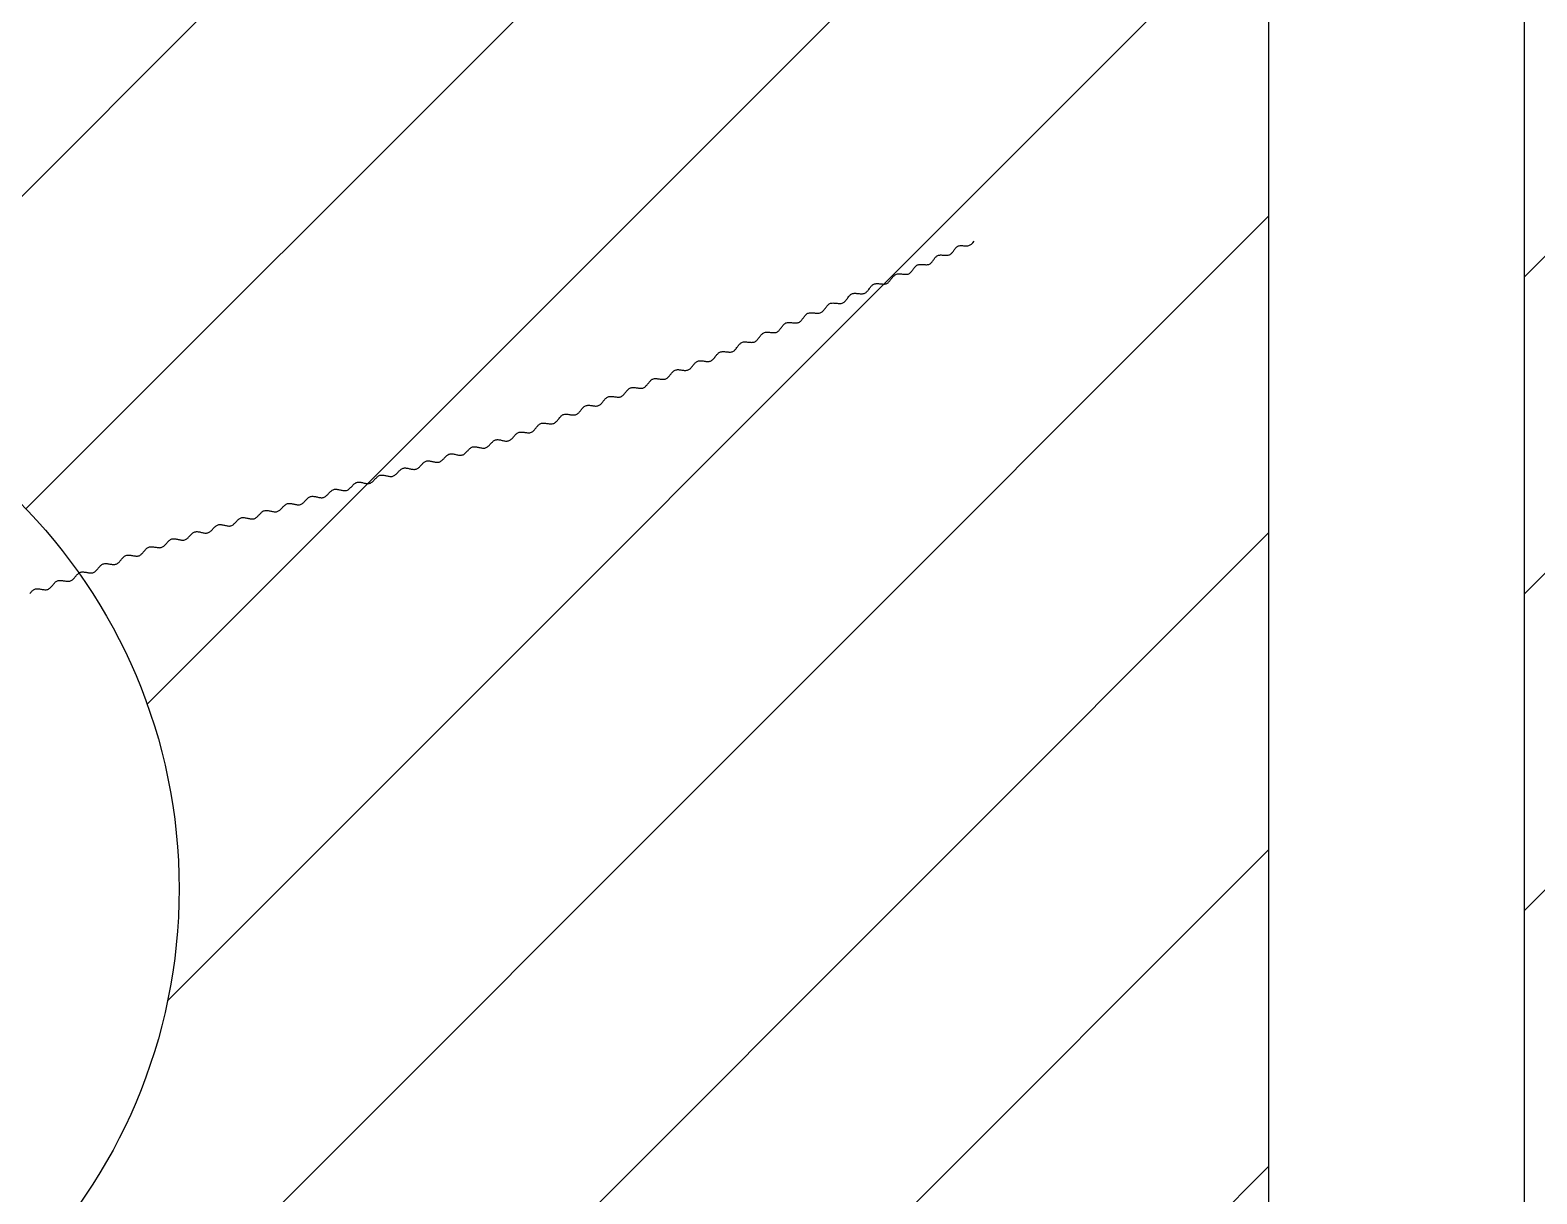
# Model space of a CAD drawing. Header units: metres. Extents: x 511779 to 512620, y 196282 to 196876.
# Drawn here: x 512572.52 to 512580.93, y 196415.15 to 196421.64 of the extents above; entities that cross this region are included whole.
import ezdxf

# ---------------------------------------------------------------- set-up
doc = ezdxf.new("R2010")
doc.units = ezdxf.units.M
doc.header["$MEASUREMENT"] = 0
doc.layers.get('0').update_dxf_attribs({"linetype": 'CONTINUOUS'})
doc.layers.add('KOP', color=7, linetype='CONTINUOUS')
doc.layers.add('sungai', color=45, linetype='CONTINUOUS')

msp = doc.modelspace()

# ---------------------------------------------------------------- hatches: boundary and pattern name
at = {"layer": 'KOP', "ltscale": 0.5}
h = msp.add_hatch(dxfattribs=at)
h.set_pattern_fill('ANSI31', color=1, scale=10, style=0)
h.set_pattern_definition([(45, (71.4876, 0), (-0.8838834765, 0.8838834765), [])])
edge = h.paths.add_edge_path(flags=16)
edge.add_arc((512532.4233, 196433.4781), 3.057, 0, 360)
h.paths.add_polyline_path([(512523.8585, 196440.9504), (512543.8085, 196440.9504), (512543.8085, 196423.8504), (512523.8585, 196423.8504)])
h.paths.add_polyline_path([(512542.3835, 196440.9504), (512562.3335, 196440.9504), (512562.3335, 196423.8504), (512542.3835, 196423.8504)])
edge = h.paths.add_edge_path(flags=16)
edge.add_arc((512551.9548, 196433.4781), 3.057, 0, 360)
h.paths.add_polyline_path([(512560.9085, 196440.9504), (512580.8585, 196440.9504), (512580.8585, 196423.8504), (512560.9085, 196423.8504)])
edge = h.paths.add_edge_path(flags=16)
edge.add_arc((512570.1256, 196433.4781), 3.057, 0, 360)
h.paths.add_polyline_path([(512579.4335, 196425.2754), (512599.3835, 196425.2754), (512599.3835, 196408.1754), (512579.4335, 196408.1754)])
edge = h.paths.add_edge_path(flags=16)
edge.add_arc((512589.1438, 196417.6648), 3.057, 0, 360)
h.paths.add_polyline_path([(512560.9085, 196425.2754), (512580.8585, 196425.2754), (512580.8585, 196408.1754), (512560.9085, 196408.1754)])
h.paths.add_polyline_path([(512542.3835, 196425.2754), (512562.3335, 196425.2754), (512562.3335, 196408.1754), (512542.3835, 196408.1754)])
h.paths.add_polyline_path([(512523.8585, 196425.2754), (512543.8085, 196425.2754), (512543.8085, 196408.1754), (512523.8585, 196408.1754)])
h.paths.add_polyline_path([(512505.3335, 196425.2754), (512525.2835, 196425.2754), (512525.2835, 196408.1754), (512505.3335, 196408.1754)])
h.paths.add_polyline_path([(512523.8585, 196409.6004), (512543.8085, 196409.6004), (512543.8085, 196392.5004), (512523.8585, 196392.5004)])
h.paths.add_polyline_path([(512505.3335, 196409.6004), (512525.2835, 196409.6004), (512525.2835, 196392.5004), (512505.3335, 196392.5004)])
h.paths.add_polyline_path([(512542.3835, 196409.6004), (512562.3335, 196409.6004), (512562.3335, 196392.5004), (512542.3835, 196392.5004)])
h.paths.add_polyline_path([(512560.9085, 196409.6004), (512580.8585, 196409.6004), (512580.8585, 196392.5004), (512560.9085, 196392.5004)])
h.paths.add_polyline_path([(512579.4335, 196409.6004), (512599.3835, 196409.6004), (512599.3835, 196392.5004), (512579.4335, 196392.5004)])
h.paths.add_polyline_path([(512597.9585, 196393.9254), (512617.9085, 196393.9254), (512617.9085, 196376.8254), (512597.9585, 196376.8254)])
h.paths.add_polyline_path([(512579.4335, 196393.9254), (512599.3835, 196393.9254), (512599.3835, 196376.8254), (512579.4335, 196376.8254)])
h.paths.add_polyline_path([(512560.9085, 196393.9254), (512580.8585, 196393.9254), (512580.8585, 196376.8254), (512560.9085, 196376.8254)])
h.paths.add_polyline_path([(512542.3835, 196393.9254), (512562.3335, 196393.9254), (512562.3335, 196376.8254), (512542.3835, 196376.8254)])
h.paths.add_polyline_path([(512523.8585, 196393.9254), (512543.8085, 196393.9254), (512543.8085, 196376.8254), (512523.8585, 196376.8254)])
edge = h.paths.add_edge_path(flags=16)
edge.add_arc((512571.0155, 196385.1874), 3.057, 0, 360)
edge = h.paths.add_edge_path(flags=16)
edge.add_arc((512551.7902, 196384.481), 3.057, 0, 360)
edge = h.paths.add_edge_path(flags=16)
edge.add_arc((512532.9877, 196384.481), 3.057, 0, 360)
edge = h.paths.add_edge_path(flags=16)
edge.add_arc((512533.8992, 196400.4208), 3.057, 0, 360)
edge = h.paths.add_edge_path(flags=16)
edge.add_arc((512514.3971, 196399.6911), 3.057, 0, 360)
edge = h.paths.add_edge_path(flags=16)
edge.add_arc((512515.1553, 196416.9261), 3.057, 0, 360)
edge = h.paths.add_edge_path(flags=16)
edge.add_arc((512533.5705, 196417.021), 3.057, 0, 360)
edge = h.paths.add_edge_path(flags=16)
edge.add_arc((512552.1483, 196417.1058), 3.057, 0, 360)
edge = h.paths.add_edge_path(flags=16)
edge.add_arc((512552.9492, 196400.5565), 3.057, 0, 360)
edge = h.paths.add_edge_path(flags=16)
edge.add_arc((512570.3514, 196400.5565), 3.057, 0, 360)
edge = h.paths.add_edge_path(flags=16)
edge.add_arc((512570.2939, 196416.8525), 3.057, 0, 360)
edge = h.paths.add_edge_path(flags=16)
edge.add_arc((512589.2652, 196401.2038), 3.057, 0, 360)
edge = h.paths.add_edge_path(flags=16)
edge.add_arc((512589.7985, 196384.821), 3.057, 0, 360)
edge = h.paths.add_edge_path(flags=16)
edge.add_arc((512608.2133, 196384.9436), 3.057, 0, 360)

# ---------------------------------------------------------------- linework, layer by layer
at = {"color": 5, "linetype": 'Continuous', "lineweight": -3}
for points in [[(512560.9085, 196425.2754), (512580.8585, 196425.2754), (512580.8585, 196408.1754), (512560.9085, 196408.1754)], [(512579.4335, 196425.2754), (512599.3835, 196425.2754), (512599.3835, 196408.1754), (512579.4335, 196408.1754)]]:
    msp.add_lwpolyline(points, close=True, dxfattribs=at)
at = {"color": 5, "ltscale": 30}
msp.add_circle((512570.2939, 196416.8525), 3.057, dxfattribs=at)
at = {"layer": 'sungai', "color": 43, "lineweight": -3, "ltscale": 30}
msp.add_lwpolyline([(512572.5181, 196418.5007), (512572.5212, 196418.5045), (512572.5244, 196418.5082), (512572.5276, 196418.5117), (512572.5309, 196418.515), (512572.5343, 196418.5181), (512572.5378, 196418.5207), (512572.5415, 196418.523), (512572.5454, 196418.5247), (512572.5494, 196418.5259), (512572.5537, 196418.5266), (512572.5581, 196418.5269), (512572.5627, 196418.5268), (512572.5673, 196418.5264), (512572.5721, 196418.5258), (512572.5769, 196418.525), (512572.5817, 196418.5242), (512572.5865, 196418.5234), (512572.5913, 196418.5226), (512572.5961, 196418.522), (512572.6007, 196418.5217), (512572.6053, 196418.5216), (512572.6097, 196418.5218), (512572.614, 196418.5225), (512572.618, 196418.5237), (512572.6219, 196418.5254), (512572.6256, 196418.5277), (512572.6291, 196418.5304), (512572.6325, 196418.5334), (512572.6358, 196418.5367), (512572.639, 196418.5402), (512572.6422, 196418.5439), (512572.6453, 196418.5477), (512572.6485, 196418.5514), (512572.6516, 196418.5551), (512572.6548, 196418.5586), (512572.6581, 196418.562), (512572.6615, 196418.565), (512572.6651, 196418.5677), (512572.6687, 196418.5699), (512572.6726, 196418.5717), (512572.6767, 196418.5728), (512572.681, 196418.5735), (512572.6854, 196418.5738), (512572.6899, 196418.5737), (512572.6946, 196418.5733), (512572.6993, 196418.5727), (512572.7041, 196418.572), (512572.709, 196418.5711), (512572.7138, 196418.5703), (512572.7186, 196418.5696), (512572.7233, 196418.569), (512572.728, 196418.5686), (512572.7325, 196418.5685), (512572.7369, 196418.5687), (512572.7412, 196418.5694), (512572.7453, 196418.5706), (512572.7492, 196418.5724), (512572.7529, 196418.5746), (512572.7564, 196418.5773), (512572.7598, 196418.5803), (512572.7631, 196418.5836), (512572.7663, 196418.5872), (512572.7694, 196418.5909), (512572.7726, 196418.5946), (512572.7757, 196418.5984), (512572.7789, 196418.602), (512572.7821, 196418.6056), (512572.7854, 196418.6089), (512572.7888, 196418.6119), (512572.7923, 196418.6146), (512572.796, 196418.6168), (512572.7999, 196418.6186), (512572.804, 196418.6198), (512572.8082, 196418.6205), (512572.8126, 196418.6207), (512572.8172, 196418.6206), (512572.8219, 196418.6202), (512572.8266, 196418.6196), (512572.8314, 196418.6189), (512572.8362, 196418.6181), (512572.841, 196418.6173), (512572.8458, 196418.6165), (512572.8506, 196418.6159), (512572.8552, 196418.6155), (512572.8598, 196418.6154), (512572.8642, 196418.6157), (512572.8685, 196418.6164), (512572.8725, 196418.6176), (512572.8764, 196418.6193), (512572.8801, 196418.6215), (512572.8836, 196418.6242), (512572.887, 196418.6273), (512572.8903, 196418.6306), (512572.8935, 196418.6341), (512572.8967, 196418.6378), (512572.8998, 196418.6415), (512572.903, 196418.6453), (512572.9061, 196418.649), (512572.9094, 196418.6525), (512572.9126, 196418.6558), (512572.916, 196418.6589), (512572.9196, 196418.6615), (512572.9233, 196418.6638), (512572.9271, 196418.6655), (512572.9312, 196418.6667), (512572.9355, 196418.6674), (512572.9399, 196418.6677), (512572.9445, 196418.6676), (512572.9491, 196418.6672), (512572.9539, 196418.6666), (512572.9587, 196418.6658), (512572.9635, 196418.665), (512572.9683, 196418.6642), (512572.9731, 196418.6634), (512572.9778, 196418.6628), (512572.9825, 196418.6625), (512572.987, 196418.6624), (512572.9915, 196418.6626), (512572.9957, 196418.6633), (512572.9998, 196418.6645), (512573.0037, 196418.6662), (512573.0074, 196418.6685), (512573.0109, 196418.6712), (512573.0143, 196418.6742), (512573.0176, 196418.6775), (512573.0208, 196418.681), (512573.024, 196418.6847), (512573.0271, 196418.6885), (512573.0302, 196418.6922), (512573.0334, 196418.6959), (512573.0366, 196418.6994), (512573.0399, 196418.7028), (512573.0433, 196418.7058), (512573.0468, 196418.7085), (512573.0505, 196418.7107), (512573.0544, 196418.7125), (512573.0585, 196418.7137), (512573.0627, 196418.7143), (512573.0672, 196418.7146), (512573.0717, 196418.7145), (512573.0764, 196418.7141), (512573.0811, 196418.7135), (512573.0859, 196418.7128), (512573.0907, 196418.7119), (512573.0955, 196418.7111), (512573.1003, 196418.7104), (512573.1051, 196418.7098), (512573.1097, 196418.7094), (512573.1143, 196418.7093), (512573.1187, 196418.7096), (512573.123, 196418.7102), (512573.1271, 196418.7114), (512573.1309, 196418.7132), (512573.1346, 196418.7154), (512573.1382, 196418.7181), (512573.1416, 196418.7211), (512573.1448, 196418.7244), (512573.1481, 196418.728), (512573.1512, 196418.7317), (512573.1544, 196418.7354), (512573.1575, 196418.7392), (512573.1607, 196418.7428), (512573.1639, 196418.7464), (512573.1672, 196418.7497), (512573.1706, 196418.7527), (512573.1741, 196418.7554), (512573.1778, 196418.7577), (512573.1817, 196418.7594), (512573.1857, 196418.7606), (512573.19, 196418.7613), (512573.1944, 196418.7615), (512573.199, 196418.7614), (512573.2036, 196418.761), (512573.2084, 196418.7604), (512573.2132, 196418.7597), (512573.218, 196418.7589), (512573.2228, 196418.7581), (512573.2276, 196418.7573), (512573.2323, 196418.7567), (512573.237, 196418.7563), (512573.2416, 196418.7562), (512573.246, 196418.7565), (512573.2502, 196418.7572), (512573.2543, 196418.7584), (512573.2582, 196418.7601), (512573.2619, 196418.7624), (512573.2654, 196418.765), (512573.2688, 196418.768), (512573.2722, 196418.7713), (512573.2754, 196418.7748), (512573.2787, 196418.7784), (512573.2819, 196418.7821), (512573.2851, 196418.7857), (512573.2884, 196418.7893), (512573.2917, 196418.7926), (512573.2952, 196418.7958), (512573.2987, 196418.7986), (512573.3024, 196418.8011), (512573.3061, 196418.8031), (512573.3101, 196418.8046), (512573.3142, 196418.8056), (512573.3185, 196418.806), (512573.3229, 196418.8061), (512573.3274, 196418.8057), (512573.332, 196418.8051), (512573.3367, 196418.8042), (512573.3414, 196418.8032), (512573.3462, 196418.8021), (512573.3509, 196418.801), (512573.3556, 196418.8), (512573.3603, 196418.7991), (512573.3649, 196418.7985), (512573.3694, 196418.7981), (512573.3738, 196418.7981), (512573.3781, 196418.7986), (512573.3822, 196418.7995), (512573.3862, 196418.8011), (512573.39, 196418.8031), (512573.3936, 196418.8055), (512573.3972, 196418.8084), (512573.4006, 196418.8115), (512573.404, 196418.8148), (512573.4074, 196418.8183), (512573.4107, 196418.8218), (512573.414, 196418.8254), (512573.4174, 196418.8289), (512573.4208, 196418.8322), (512573.4242, 196418.8353), (512573.4278, 196418.8381), (512573.4314, 196418.8406), (512573.4352, 196418.8426), (512573.4392, 196418.8441), (512573.4433, 196418.8451), (512573.4476, 196418.8455), (512573.452, 196418.8455), (512573.4565, 196418.8452), (512573.4611, 196418.8445), (512573.4658, 196418.8437), (512573.4705, 196418.8427), (512573.4753, 196418.8416), (512573.48, 196418.8405), (512573.4847, 196418.8395), (512573.4894, 196418.8386), (512573.494, 196418.838), (512573.4985, 196418.8376), (512573.5029, 196418.8376), (512573.5072, 196418.8381), (512573.5113, 196418.839), (512573.5153, 196418.8405), (512573.5191, 196418.8426), (512573.5227, 196418.845), (512573.5263, 196418.8478), (512573.5297, 196418.851), (512573.5331, 196418.8543), (512573.5365, 196418.8578), (512573.5398, 196418.8613), (512573.5431, 196418.8649), (512573.5465, 196418.8684), (512573.5499, 196418.8717), (512573.5533, 196418.8748), (512573.5569, 196418.8776), (512573.5605, 196418.8801), (512573.5643, 196418.8821), (512573.5683, 196418.8836), (512573.5724, 196418.8846), (512573.5767, 196418.885), (512573.5811, 196418.885), (512573.5856, 196418.8847), (512573.5902, 196418.884), (512573.5949, 196418.8832), (512573.5996, 196418.8822), (512573.6044, 196418.8811), (512573.6091, 196418.88), (512573.6138, 196418.879), (512573.6185, 196418.8781), (512573.6231, 196418.8775), (512573.6276, 196418.8771), (512573.632, 196418.8771), (512573.6363, 196418.8776), (512573.6404, 196418.8785), (512573.6444, 196418.88), (512573.6482, 196418.8821), (512573.6518, 196418.8845), (512573.6554, 196418.8873), (512573.6588, 196418.8904), (512573.6622, 196418.8938), (512573.6656, 196418.8973), (512573.6689, 196418.9008), (512573.6722, 196418.9044), (512573.6756, 196418.9078), (512573.679, 196418.9112), (512573.6824, 196418.9143), (512573.686, 196418.9171), (512573.6896, 196418.9196), (512573.6934, 196418.9216), (512573.6974, 196418.9231), (512573.7015, 196418.9241), (512573.7058, 196418.9245), (512573.7102, 196418.9245), (512573.7147, 196418.9242), (512573.7193, 196418.9235), (512573.724, 196418.9226), (512573.7287, 196418.9216), (512573.7335, 196418.9206), (512573.7382, 196418.9195), (512573.7429, 196418.9185), (512573.7476, 196418.9176), (512573.7522, 196418.917), (512573.7567, 196418.9166), (512573.7611, 196418.9166), (512573.7654, 196418.917), (512573.7695, 196418.918), (512573.7735, 196418.9195), (512573.7773, 196418.9215), (512573.7809, 196418.924), (512573.7845, 196418.9268), (512573.7879, 196418.9299), (512573.7913, 196418.9333), (512573.7947, 196418.9367), (512573.798, 196418.9403), (512573.8013, 196418.9439), (512573.8047, 196418.9473), (512573.8081, 196418.9507), (512573.8115, 196418.9538), (512573.8151, 196418.9566), (512573.8187, 196418.9591), (512573.8225, 196418.9611), (512573.8265, 196418.9626), (512573.8306, 196418.9635), (512573.8349, 196418.964), (512573.8393, 196418.964), (512573.8438, 196418.9636), (512573.8484, 196418.963), (512573.8531, 196418.9621), (512573.8578, 196418.9611), (512573.8626, 196418.96), (512573.8673, 196418.959), (512573.872, 196418.9579), (512573.8767, 196418.9571), (512573.8813, 196418.9564), (512573.8858, 196418.9561), (512573.8902, 196418.9561), (512573.8945, 196418.9565), (512573.8986, 196418.9575), (512573.9026, 196418.959), (512573.9064, 196418.961), (512573.91, 196418.9635), (512573.9136, 196418.9663), (512573.917, 196418.9694), (512573.9204, 196418.9728), (512573.9238, 196418.9762), (512573.9271, 196418.9798), (512573.9304, 196418.9833), (512573.9338, 196418.9868), (512573.9372, 196418.9901), (512573.9406, 196418.9933), (512573.9442, 196418.9961), (512573.9478, 196418.9985), (512573.9516, 196419.0006), (512573.9556, 196419.0021), (512573.9597, 196419.003), (512573.964, 196419.0035), (512573.9684, 196419.0035), (512573.9729, 196419.0031), (512573.9775, 196419.0025), (512573.9822, 196419.0016), (512573.9869, 196419.0006), (512573.9917, 196418.9995), (512573.9964, 196418.9984), (512574.0011, 196418.9974), (512574.0058, 196418.9966), (512574.0104, 196418.9959), (512574.0149, 196418.9956), (512574.0193, 196418.9956), (512574.0236, 196418.996), (512574.0277, 196418.997), (512574.0317, 196418.9985), (512574.0355, 196419.0005), (512574.0391, 196419.003), (512574.0427, 196419.0058), (512574.0461, 196419.0089), (512574.0495, 196419.0122), (512574.0529, 196419.0157), (512574.0562, 196419.0193), (512574.0595, 196419.0228), (512574.0629, 196419.0263), (512574.0663, 196419.0296), (512574.0697, 196419.0327), (512574.0733, 196419.0356), (512574.0769, 196419.038), (512574.0807, 196419.0401), (512574.0847, 196419.0416), (512574.0888, 196419.0425), (512574.0931, 196419.043), (512574.0975, 196419.043), (512574.102, 196419.0426), (512574.1066, 196419.042), (512574.1113, 196419.0411), (512574.116, 196419.0401), (512574.1208, 196419.039), (512574.1255, 196419.0379), (512574.1302, 196419.0369), (512574.1349, 196419.0361), (512574.1395, 196419.0354), (512574.144, 196419.0351), (512574.1484, 196419.0351), (512574.1527, 196419.0355), (512574.1568, 196419.0365), (512574.1608, 196419.038), (512574.1646, 196419.04), (512574.1682, 196419.0425), (512574.1718, 196419.0453), (512574.1752, 196419.0484), (512574.1786, 196419.0517), (512574.182, 196419.0552), (512574.1853, 196419.0588), (512574.1886, 196419.0623), (512574.192, 196419.0658), (512574.1954, 196419.0691), (512574.1988, 196419.0722), (512574.2024, 196419.0751), (512574.206, 196419.0775), (512574.2098, 196419.0795), (512574.2138, 196419.0811), (512574.2179, 196419.082), (512574.2222, 196419.0825), (512574.2266, 196419.0825), (512574.2311, 196419.0821), (512574.2357, 196419.0815), (512574.2404, 196419.0806), (512574.2451, 196419.0796), (512574.2499, 196419.0785), (512574.2546, 196419.0774), (512574.2593, 196419.0764), (512574.264, 196419.0755), (512574.2686, 196419.0749), (512574.2731, 196419.0745), (512574.2775, 196419.0746), (512574.2818, 196419.075), (512574.2859, 196419.076), (512574.2899, 196419.0775), (512574.2937, 196419.0795), (512574.2973, 196419.0819), (512574.3009, 196419.0848), (512574.3043, 196419.0879), (512574.3077, 196419.0912), (512574.3111, 196419.0947), (512574.3144, 196419.0982), (512574.3177, 196419.1018), (512574.3211, 196419.1053), (512574.3245, 196419.1086), (512574.3279, 196419.1117), (512574.3315, 196419.1145), (512574.3351, 196419.117), (512574.3389, 196419.119), (512574.3429, 196419.1205), (512574.347, 196419.1215), (512574.3513, 196419.1219), (512574.3557, 196419.122), (512574.3602, 196419.1216), (512574.3648, 196419.1209), (512574.3695, 196419.1201), (512574.3742, 196419.1191), (512574.379, 196419.118), (512574.3837, 196419.1169), (512574.3884, 196419.1159), (512574.3931, 196419.115), (512574.3977, 196419.1144), (512574.4022, 196419.114), (512574.4066, 196419.114), (512574.4109, 196419.1145), (512574.415, 196419.1154), (512574.419, 196419.117), (512574.4228, 196419.119), (512574.4264, 196419.1214), (512574.43, 196419.1243), (512574.4334, 196419.1274), (512574.4368, 196419.1307), (512574.4402, 196419.1342), (512574.4435, 196419.1377), (512574.4468, 196419.1413), (512574.4502, 196419.1448), (512574.4536, 196419.1481), (512574.457, 196419.1512), (512574.4606, 196419.154), (512574.4642, 196419.1565), (512574.468, 196419.1585), (512574.472, 196419.16), (512574.4761, 196419.161), (512574.4804, 196419.1614), (512574.4848, 196419.1614), (512574.4893, 196419.1611), (512574.4939, 196419.1604), (512574.4986, 196419.1596), (512574.5033, 196419.1586), (512574.5081, 196419.1575), (512574.5128, 196419.1564), (512574.5175, 196419.1554), (512574.5222, 196419.1545), (512574.5268, 196419.1539), (512574.5313, 196419.1535), (512574.5357, 196419.1535), (512574.54, 196419.154), (512574.5441, 196419.1549), (512574.5481, 196419.1564), (512574.5519, 196419.1585), (512574.5555, 196419.1609), (512574.5591, 196419.1637), (512574.5625, 196419.1669), (512574.5659, 196419.1702), (512574.5693, 196419.1737), (512574.5726, 196419.1772), (512574.5759, 196419.1808), (512574.5793, 196419.1843), (512574.5827, 196419.1876), (512574.5861, 196419.1907), (512574.5897, 196419.1935), (512574.5933, 196419.196), (512574.5971, 196419.198), (512574.6011, 196419.1995), (512574.6052, 196419.2005), (512574.6095, 196419.2009), (512574.6139, 196419.2009), (512574.6184, 196419.2006), (512574.623, 196419.1999), (512574.6277, 196419.1991), (512574.6324, 196419.198), (512574.6372, 196419.197), (512574.6419, 196419.1959), (512574.6466, 196419.1949), (512574.6513, 196419.194), (512574.6559, 196419.1934), (512574.6604, 196419.193), (512574.6648, 196419.193), (512574.6691, 196419.1935), (512574.6732, 196419.1944), (512574.6772, 196419.1959), (512574.681, 196419.1979), (512574.6846, 196419.2004), (512574.6882, 196419.2032), (512574.6916, 196419.2063), (512574.695, 196419.2097), (512574.6984, 196419.2132), (512574.7017, 196419.2167), (512574.705, 196419.2203), (512574.7084, 196419.2237), (512574.7118, 196419.2271), (512574.7152, 196419.2302), (512574.7188, 196419.233), (512574.7224, 196419.2355), (512574.7262, 196419.2375), (512574.7302, 196419.239), (512574.7343, 196419.24), (512574.7386, 196419.2404), (512574.743, 196419.2404), (512574.7475, 196419.2401), (512574.7521, 196419.2394), (512574.7568, 196419.2385), (512574.7615, 196419.2375), (512574.7663, 196419.2365), (512574.771, 196419.2354), (512574.7757, 196419.2344), (512574.7804, 196419.2335), (512574.785, 196419.2328), (512574.7895, 196419.2325), (512574.7939, 196419.2325), (512574.7982, 196419.2329), (512574.8023, 196419.2339), (512574.8063, 196419.2354), (512574.8101, 196419.2374), (512574.8137, 196419.2399), (512574.8173, 196419.2427), (512574.8207, 196419.2458), (512574.8241, 196419.2492), (512574.8275, 196419.2526), (512574.8308, 196419.2562), (512574.8341, 196419.2597), (512574.8375, 196419.2632), (512574.8409, 196419.2666), (512574.8443, 196419.2697), (512574.8479, 196419.2725), (512574.8515, 196419.275), (512574.8553, 196419.277), (512574.8593, 196419.2785), (512574.8634, 196419.2794), (512574.8677, 196419.2799), (512574.8721, 196419.2799), (512574.8766, 196419.2795), (512574.8812, 196419.2789), (512574.8859, 196419.278), (512574.8906, 196419.277), (512574.8954, 196419.2759), (512574.9001, 196419.2749), (512574.9048, 196419.2738), (512574.9095, 196419.273), (512574.9141, 196419.2723), (512574.9186, 196419.272), (512574.923, 196419.272), (512574.9273, 196419.2724), (512574.9314, 196419.2734), (512574.9354, 196419.2749), (512574.9392, 196419.2769), (512574.9428, 196419.2794), (512574.9464, 196419.2822), (512574.9498, 196419.2853), (512574.9532, 196419.2887), (512574.9566, 196419.2921), (512574.9599, 196419.2957), (512574.9632, 196419.2992), (512574.9666, 196419.3027), (512574.97, 196419.306), (512574.9734, 196419.3092), (512574.977, 196419.312), (512574.9806, 196419.3144), (512574.9844, 196419.3165), (512574.9884, 196419.318), (512574.9925, 196419.3189), (512574.9968, 196419.3194), (512575.0012, 196419.3194), (512575.0057, 196419.319), (512575.0103, 196419.3184), (512575.015, 196419.3175), (512575.0197, 196419.3165), (512575.0245, 196419.3154), (512575.0292, 196419.3143), (512575.0339, 196419.3133), (512575.0386, 196419.3125), (512575.0432, 196419.3118), (512575.0477, 196419.3115), (512575.0521, 196419.3115), (512575.0564, 196419.3119), (512575.0605, 196419.3129), (512575.0645, 196419.3144), (512575.0683, 196419.3164), (512575.0719, 196419.3189), (512575.0755, 196419.3217), (512575.0789, 196419.3248), (512575.0823, 196419.3281), (512575.0857, 196419.3316), (512575.089, 196419.3352), (512575.0923, 196419.3387), (512575.0957, 196419.3422), (512575.0991, 196419.3455), (512575.1025, 196419.3486), (512575.1061, 196419.3515), (512575.1097, 196419.3539), (512575.1135, 196419.356), (512575.1175, 196419.3575), (512575.1216, 196419.3584), (512575.1259, 196419.3589), (512575.1303, 196419.3589), (512575.1348, 196419.3585), (512575.1394, 196419.3579), (512575.1441, 196419.357), (512575.1488, 196419.356), (512575.1536, 196419.3549), (512575.1583, 196419.3538), (512575.163, 196419.3528), (512575.1677, 196419.352), (512575.1723, 196419.3513), (512575.1768, 196419.351), (512575.1812, 196419.351), (512575.1855, 196419.3514), (512575.1896, 196419.3524), (512575.1936, 196419.3539), (512575.1974, 196419.3559), (512575.201, 196419.3584), (512575.2045, 196419.3612), (512575.2079, 196419.3644), (512575.2113, 196419.3678), (512575.2145, 196419.3713), (512575.2177, 196419.375), (512575.2208, 196419.3787), (512575.224, 196419.3823), (512575.2272, 196419.3858), (512575.2304, 196419.3892), (512575.2337, 196419.3923), (512575.2372, 196419.395), (512575.2408, 196419.3973), (512575.2446, 196419.3991), (512575.2486, 196419.4004), (512575.2528, 196419.4012), (512575.2572, 196419.4016), (512575.2617, 196419.4016), (512575.2663, 196419.4013), (512575.2711, 196419.4008), (512575.2758, 196419.4002), (512575.2806, 196419.3995), (512575.2854, 196419.3988), (512575.2902, 196419.3982), (512575.2949, 196419.3977), (512575.2996, 196419.3974), (512575.3041, 196419.3975), (512575.3085, 196419.3978), (512575.3127, 196419.3986), (512575.3167, 196419.3999), (512575.3205, 196419.4017), (512575.3241, 196419.404), (512575.3275, 196419.4068), (512575.3308, 196419.4099), (512575.334, 196419.4132), (512575.3371, 196419.4168), (512575.3402, 196419.4206), (512575.3432, 196419.4244), (512575.3462, 196419.4281), (512575.3492, 196419.4319), (512575.3523, 196419.4355), (512575.3555, 196419.4388), (512575.3588, 196419.4419), (512575.3622, 196419.4447), (512575.3659, 196419.447), (512575.3697, 196419.4488), (512575.3737, 196419.4501), (512575.3779, 196419.4509), (512575.3823, 196419.4512), (512575.3868, 196419.4513), (512575.3914, 196419.451), (512575.3961, 196419.4505), (512575.4009, 196419.4499), (512575.4057, 196419.4492), (512575.4105, 196419.4485), (512575.4153, 196419.4479), (512575.42, 196419.4474), (512575.4246, 196419.4471), (512575.4291, 196419.4472), (512575.4335, 196419.4475), (512575.4377, 196419.4483), (512575.4418, 196419.4496), (512575.4456, 196419.4514), (512575.4492, 196419.4537), (512575.4526, 196419.4565), (512575.4559, 196419.4596), (512575.4591, 196419.4629), (512575.4622, 196419.4665), (512575.4652, 196419.4702), (512575.4682, 196419.474), (512575.4712, 196419.4778), (512575.4743, 196419.4816), (512575.4774, 196419.4852), (512575.4806, 196419.4885), (512575.4839, 196419.4916), (512575.4873, 196419.4944), (512575.4909, 196419.4967), (512575.4947, 196419.4985), (512575.4987, 196419.4998), (512575.5029, 196419.5006), (512575.5073, 196419.5009), (512575.5118, 196419.501), (512575.5165, 196419.5007), (512575.5212, 196419.5002), (512575.526, 196419.4996), (512575.5308, 196419.4989), (512575.5356, 196419.4982), (512575.5403, 196419.4976), (512575.5451, 196419.4971), (512575.5497, 196419.4968), (512575.5542, 196419.4968), (512575.5586, 196419.4972), (512575.5628, 196419.498), (512575.5668, 196419.4993), (512575.5706, 196419.5011), (512575.5742, 196419.5034), (512575.5777, 196419.5062), (512575.581, 196419.5093), (512575.5841, 196419.5126), (512575.5872, 196419.5162), (512575.5903, 196419.5199), (512575.5933, 196419.5237), (512575.5963, 196419.5275), (512575.5994, 196419.5313), (512575.6025, 196419.5349), (512575.6056, 196419.5382), (512575.6089, 196419.5413), (512575.6124, 196419.5441), (512575.616, 196419.5464), (512575.6198, 196419.5482), (512575.6238, 196419.5495), (512575.628, 196419.5503), (512575.6324, 196419.5506), (512575.6369, 196419.5506), (512575.6415, 196419.5504), (512575.6463, 196419.5499), (512575.651, 196419.5493), (512575.6558, 196419.5486), (512575.6606, 196419.5479), (512575.6654, 196419.5473), (512575.6701, 196419.5468), (512575.6748, 196419.5465), (512575.6793, 196419.5465), (512575.6837, 196419.5469), (512575.6879, 196419.5477), (512575.6919, 196419.549), (512575.6957, 196419.5508), (512575.6993, 196419.5531), (512575.7027, 196419.5559), (512575.706, 196419.5589), (512575.7092, 196419.5623), (512575.7123, 196419.5659), (512575.7153, 196419.5696), (512575.7184, 196419.5734), (512575.7214, 196419.5772), (512575.7244, 196419.581), (512575.7275, 196419.5845), (512575.7307, 196419.5879), (512575.734, 196419.591), (512575.7374, 196419.5938), (512575.741, 196419.5961), (512575.7448, 196419.5979), (512575.7489, 196419.5992), (512575.7531, 196419.6), (512575.7575, 196419.6003), (512575.762, 196419.6003), (512575.7666, 196419.6001), (512575.7713, 196419.5996), (512575.7761, 196419.599), (512575.7809, 196419.5983), (512575.7857, 196419.5976), (512575.7905, 196419.597), (512575.7952, 196419.5965), (512575.7998, 196419.5962), (512575.8043, 196419.5962), (512575.8087, 196419.5966), (512575.8129, 196419.5974), (512575.8169, 196419.5987), (512575.8207, 196419.6005), (512575.8244, 196419.6028), (512575.8278, 196419.6056), (512575.8311, 196419.6086), (512575.8343, 196419.612), (512575.8374, 196419.6156), (512575.8404, 196419.6193), (512575.8434, 196419.6231), (512575.8464, 196419.6269), (512575.8495, 196419.6307), (512575.8526, 196419.6342), (512575.8558, 196419.6376), (512575.8591, 196419.6407), (512575.8625, 196419.6434), (512575.8661, 196419.6458), (512575.8699, 196419.6476), (512575.8739, 196419.6489), (512575.8781, 196419.6497), (512575.8825, 196419.65), (512575.887, 196419.65), (512575.8917, 196419.6498), (512575.8964, 196419.6493), (512575.9012, 196419.6487), (512575.906, 196419.648), (512575.9108, 196419.6473), (512575.9155, 196419.6467), (512575.9203, 196419.6462), (512575.9249, 196419.6459), (512575.9294, 196419.6459), (512575.9338, 196419.6463), (512575.938, 196419.6471), (512575.942, 196419.6484), (512575.9458, 196419.6502), (512575.9494, 196419.6525), (512575.9529, 196419.6552), (512575.9561, 196419.6583), (512575.9593, 196419.6617), (512575.9624, 196419.6653), (512575.9655, 196419.669), (512575.9685, 196419.6728), (512575.9715, 196419.6766), (512575.9746, 196419.6803), (512575.9777, 196419.6839), (512575.9808, 196419.6873), (512575.9841, 196419.6904), (512575.9876, 196419.6931), (512575.9912, 196419.6955), (512575.995, 196419.6973), (512575.999, 196419.6986), (512576.0032, 196419.6994), (512576.0076, 196419.6997), (512576.0121, 196419.6997), (512576.0167, 196419.6995), (512576.0215, 196419.699), (512576.0262, 196419.6984), (512576.031, 196419.6977), (512576.0358, 196419.697), (512576.0406, 196419.6964), (512576.0453, 196419.6959), (512576.0499, 196419.6956), (512576.0545, 196419.6956), (512576.0588, 196419.696), (512576.0631, 196419.6968), (512576.0671, 196419.6981), (512576.0709, 196419.6999), (512576.0745, 196419.7022), (512576.0779, 196419.7049), (512576.0812, 196419.708), (512576.0844, 196419.7114), (512576.0875, 196419.715), (512576.0905, 196419.7187), (512576.0936, 196419.7225), (512576.0966, 196419.7263), (512576.0996, 196419.73), (512576.1027, 196419.7336), (512576.1059, 196419.737), (512576.1092, 196419.7401), (512576.1126, 196419.7428), (512576.1162, 196419.7452), (512576.12, 196419.747), (512576.1241, 196419.7483), (512576.1283, 196419.749), (512576.1326, 196419.7494), (512576.1372, 196419.7494), (512576.1418, 196419.7492), (512576.1465, 196419.7487), (512576.1513, 196419.7481), (512576.1561, 196419.7474), (512576.1609, 196419.7467), (512576.1657, 196419.7461), (512576.1704, 196419.7456), (512576.175, 196419.7453), (512576.1795, 196419.7453), (512576.1839, 196419.7457), (512576.1881, 196419.7465), (512576.1921, 196419.7478), (512576.1959, 196419.7496), (512576.1995, 196419.7519), (512576.203, 196419.7546), (512576.2063, 196419.7577), (512576.2095, 196419.7611), (512576.2126, 196419.7647), (512576.2156, 196419.7684), (512576.2186, 196419.7722), (512576.2216, 196419.776), (512576.2247, 196419.7797), (512576.2278, 196419.7833), (512576.231, 196419.7867), (512576.2343, 196419.7898), (512576.2377, 196419.7925), (512576.2413, 196419.7948), (512576.2451, 196419.7967), (512576.2491, 196419.798), (512576.2533, 196419.7987), (512576.2577, 196419.7991), (512576.2622, 196419.7991), (512576.2669, 196419.7989), (512576.2716, 196419.7984), (512576.2764, 196419.7978), (512576.2812, 196419.7971), (512576.286, 196419.7964), (512576.2907, 196419.7957), (512576.2954, 196419.7953), (512576.3001, 196419.795), (512576.3046, 196419.795), (512576.309, 196419.7954), (512576.3132, 196419.7962), (512576.3172, 196419.7974), (512576.321, 196419.7993), (512576.3246, 196419.8016), (512576.328, 196419.8043), (512576.3313, 196419.8074), (512576.3345, 196419.8108), (512576.3375, 196419.8144), (512576.3405, 196419.8182), (512576.3435, 196419.822), (512576.3464, 196419.8259), (512576.3494, 196419.8297), (512576.3523, 196419.8334), (512576.3554, 196419.8368), (512576.3586, 196419.84), (512576.3619, 196419.8429), (512576.3654, 196419.8453), (512576.3692, 196419.8473), (512576.3731, 196419.8487), (512576.3773, 196419.8496), (512576.3816, 196419.8502), (512576.3861, 196419.8504), (512576.3908, 196419.8503), (512576.3955, 196419.85), (512576.4003, 196419.8495), (512576.4051, 196419.849), (512576.4099, 196419.8485), (512576.4147, 196419.8481), (512576.4194, 196419.8478), (512576.424, 196419.8477), (512576.4285, 196419.8479), (512576.4329, 196419.8484), (512576.437, 196419.8493), (512576.441, 196419.8508), (512576.4447, 196419.8527), (512576.4482, 196419.8552), (512576.4515, 196419.858), (512576.4547, 196419.8612), (512576.4577, 196419.8647), (512576.4607, 196419.8684), (512576.4636, 196419.8722), (512576.4665, 196419.8761), (512576.4693, 196419.88), (512576.4722, 196419.8838), (512576.4752, 196419.8875), (512576.4782, 196419.891), (512576.4814, 196419.8942), (512576.4847, 196419.8971), (512576.4882, 196419.8995), (512576.4919, 196419.9015), (512576.4959, 196419.9029), (512576.5001, 196419.9039), (512576.5044, 196419.9044), (512576.5089, 196419.9046), (512576.5135, 196419.9045), (512576.5182, 196419.9042), (512576.523, 196419.9037), (512576.5278, 196419.9032), (512576.5326, 196419.9027), (512576.5374, 196419.9023), (512576.5421, 196419.902), (512576.5468, 196419.9019), (512576.5513, 196419.9021), (512576.5556, 196419.9026), (512576.5598, 196419.9035), (512576.5637, 196419.905), (512576.5675, 196419.9069), (512576.571, 196419.9094), (512576.5743, 196419.9122), (512576.5775, 196419.9154), (512576.5805, 196419.9189), (512576.5835, 196419.9226), (512576.5864, 196419.9264), (512576.5892, 196419.9303), (512576.5921, 196419.9342), (512576.595, 196419.9381), (512576.5979, 196419.9417), (512576.601, 196419.9452), (512576.6041, 196419.9484), (512576.6075, 196419.9513), (512576.611, 196419.9537), (512576.6147, 196419.9557), (512576.6186, 196419.9571), (512576.6228, 196419.9581), (512576.6272, 196419.9586), (512576.6317, 196419.9588), (512576.6363, 196419.9587), (512576.641, 196419.9584), (512576.6458, 196419.9579), (512576.6506, 196419.9574), (512576.6554, 196419.9569), (512576.6602, 196419.9565), (512576.6649, 196419.9562), (512576.6695, 196419.9561), (512576.674, 196419.9563), (512576.6784, 196419.9568), (512576.6826, 196419.9577), (512576.6865, 196419.9592), (512576.6902, 196419.9611), (512576.6937, 196419.9636), (512576.6971, 196419.9664), (512576.7002, 196419.9696), (512576.7033, 196419.9731), (512576.7062, 196419.9768), (512576.7091, 196419.9806), (512576.712, 196419.9845), (512576.7149, 196419.9884), (512576.7177, 196419.9923), (512576.7207, 196419.996), (512576.7237, 196419.9994), (512576.7269, 196420.0026), (512576.7302, 196420.0055), (512576.7337, 196420.0079), (512576.7375, 196420.0099), (512576.7414, 196420.0113), (512576.7456, 196420.0123), (512576.7499, 196420.0128), (512576.7544, 196420.013), (512576.7591, 196420.0129), (512576.7638, 196420.0126), (512576.7686, 196420.0122), (512576.7734, 196420.0116), (512576.7782, 196420.0111), (512576.783, 196420.0107), (512576.7877, 196420.0104), (512576.7923, 196420.0103), (512576.7968, 196420.0105), (512576.8012, 196420.011), (512576.8053, 196420.012), (512576.8093, 196420.0134), (512576.813, 196420.0153), (512576.8165, 196420.0178), (512576.8198, 196420.0207), (512576.823, 196420.0239), (512576.826, 196420.0273), (512576.829, 196420.031), (512576.8319, 196420.0349), (512576.8348, 196420.0388), (512576.8376, 196420.0427), (512576.8405, 196420.0465), (512576.8435, 196420.0502), (512576.8465, 196420.0537), (512576.8497, 196420.0569), (512576.853, 196420.0597), (512576.8565, 196420.0622), (512576.8602, 196420.0641), (512576.8642, 196420.0655), (512576.8684, 196420.0665), (512576.8727, 196420.067), (512576.8772, 196420.0672), (512576.8818, 196420.0671), (512576.8866, 196420.0668), (512576.8913, 196420.0664), (512576.8961, 196420.0659), (512576.9009, 196420.0654), (512576.9057, 196420.0649), (512576.9104, 196420.0646), (512576.9151, 196420.0645), (512576.9196, 196420.0647), (512576.9239, 196420.0652), (512576.9281, 196420.0662), (512576.932, 196420.0676), (512576.9358, 196420.0696), (512576.9393, 196420.072), (512576.9426, 196420.0749), (512576.9458, 196420.0781), (512576.9488, 196420.0815), (512576.9518, 196420.0852), (512576.9547, 196420.0891), (512576.9575, 196420.093), (512576.9604, 196420.0969), (512576.9633, 196420.1007), (512576.9662, 196420.1044), (512576.9693, 196420.1079), (512576.9725, 196420.1111), (512576.9758, 196420.1139), (512576.9793, 196420.1164), (512576.983, 196420.1183), (512576.987, 196420.1198), (512576.9911, 196420.1207), (512576.9955, 196420.1212), (512577, 196420.1214), (512577.0046, 196420.1213), (512577.0093, 196420.121), (512577.0141, 196420.1206), (512577.0189, 196420.1201), (512577.0237, 196420.1196), (512577.0285, 196420.1191), (512577.0332, 196420.1188), (512577.0378, 196420.1187), (512577.0423, 196420.1189), (512577.0467, 196420.1194), (512577.0509, 196420.1204), (512577.0548, 196420.1218), (512577.0585, 196420.1238), (512577.062, 196420.1262), (512577.0654, 196420.1291), (512577.0685, 196420.1323), (512577.0716, 196420.1358), (512577.0745, 196420.1395), (512577.0774, 196420.1433), (512577.0803, 196420.1472), (512577.0832, 196420.1511), (512577.086, 196420.1549), (512577.089, 196420.1586), (512577.092, 196420.1621), (512577.0952, 196420.1653), (512577.0985, 196420.1681), (512577.102, 196420.1706), (512577.1058, 196420.1725), (512577.1097, 196420.174), (512577.1139, 196420.1749), (512577.1182, 196420.1754), (512577.1227, 196420.1756), (512577.1274, 196420.1755), (512577.1321, 196420.1752), (512577.1369, 196420.1748), (512577.1417, 196420.1743), (512577.1465, 196420.1738), (512577.1513, 196420.1733), (512577.156, 196420.173), (512577.1606, 196420.1729), (512577.1651, 196420.1731), (512577.1695, 196420.1736), (512577.1736, 196420.1746), (512577.1776, 196420.176), (512577.1813, 196420.178), (512577.1848, 196420.1804), (512577.1881, 196420.1833), (512577.1913, 196420.1865), (512577.1943, 196420.19), (512577.1973, 196420.1937), (512577.2002, 196420.1975), (512577.2031, 196420.2014), (512577.2059, 196420.2053), (512577.2088, 196420.2091), (512577.2118, 196420.2128), (512577.2148, 196420.2163), (512577.218, 196420.2195), (512577.2213, 196420.2224), (512577.2248, 196420.2248), (512577.2285, 196420.2268), (512577.2325, 196420.2282), (512577.2367, 196420.2291), (512577.241, 196420.2297), (512577.2455, 196420.2298), (512577.2501, 196420.2297), (512577.2549, 196420.2294), (512577.2596, 196420.229), (512577.2644, 196420.2285), (512577.2692, 196420.228), (512577.274, 196420.2275), (512577.2787, 196420.2272), (512577.2834, 196420.2271), (512577.2879, 196420.2273), (512577.2922, 196420.2279), (512577.2964, 196420.2288), (512577.3003, 196420.2302), (512577.3041, 196420.2322), (512577.3076, 196420.2346), (512577.3109, 196420.2375), (512577.3141, 196420.2407), (512577.3171, 196420.2442), (512577.3201, 196420.2479), (512577.323, 196420.2517), (512577.3258, 196420.2556), (512577.3287, 196420.2595), (512577.3316, 196420.2633), (512577.3345, 196420.267), (512577.3376, 196420.2705), (512577.3408, 196420.2737), (512577.3441, 196420.2766), (512577.3476, 196420.279), (512577.3513, 196420.281), (512577.3553, 196420.2824), (512577.3594, 196420.2833), (512577.3638, 196420.2839), (512577.3683, 196420.2841), (512577.3729, 196420.284), (512577.3776, 196420.2837), (512577.3824, 196420.2832), (512577.3872, 196420.2827), (512577.392, 196420.2822), (512577.3968, 196420.2818), (512577.4015, 196420.2815), (512577.4061, 196420.2814), (512577.4106, 196420.2815), (512577.415, 196420.2821), (512577.4192, 196420.283), (512577.4231, 196420.2844), (512577.4268, 196420.2864), (512577.4303, 196420.2888), (512577.4336, 196420.2917), (512577.4368, 196420.2949), (512577.4398, 196420.2983), (512577.4427, 196420.302), (512577.4455, 196420.3057), (512577.4482, 196420.3095), (512577.4509, 196420.3133), (512577.4536, 196420.3169), (512577.4564, 196420.3205), (512577.4592, 196420.3238), (512577.4621, 196420.3268), (512577.4652, 196420.3296), (512577.4684, 196420.3319), (512577.4718, 196420.3338), (512577.4754, 196420.3352), (512577.4793, 196420.3361), (512577.4833, 196420.3367), (512577.4875, 196420.3369), (512577.4918, 196420.3369), (512577.4962, 196420.3367), (512577.5006, 196420.3364), (512577.5051, 196420.336), (512577.5095, 196420.3356), (512577.514, 196420.3353), (512577.5184, 196420.3351), (512577.5227, 196420.3351), (512577.5268, 196420.3353), (512577.5309, 196420.3359), (512577.5347, 196420.3368), (512577.5384, 196420.3382), (512577.5418, 196420.3401), (512577.545, 196420.3424), (512577.548, 196420.3451), (512577.5509, 196420.3482), (512577.5537, 196420.3515), (512577.5563, 196420.3549), (512577.559, 196420.3585), (512577.5616, 196420.3622), (512577.5641, 196420.3659), (512577.5668, 196420.3695), (512577.5694, 196420.3729), (512577.5722, 196420.3762), (512577.5751, 196420.3792), (512577.5781, 196420.382), (512577.5813, 196420.3843), (512577.5848, 196420.3862), (512577.5884, 196420.3876), (512577.5922, 196420.3885), (512577.5963, 196420.3891), (512577.6004, 196420.3893), (512577.6047, 196420.3893), (512577.6091, 196420.3891), (512577.6136, 196420.3888), (512577.618, 196420.3884), (512577.6225, 196420.388), (512577.6269, 196420.3877), (512577.6313, 196420.3875), (512577.6356, 196420.3875), (512577.6398, 196420.3877), (512577.6438, 196420.3883), (512577.6477, 196420.3892), (512577.6513, 196420.3906), (512577.6547, 196420.3925), (512577.6579, 196420.3948), (512577.661, 196420.3975), (512577.6639, 196420.4006), (512577.6666, 196420.4038), (512577.6693, 196420.4073), (512577.6719, 196420.4109), (512577.6745, 196420.4146), (512577.6771, 196420.4182), (512577.6797, 196420.4218), (512577.6824, 196420.4253), (512577.6852, 196420.4286), (512577.6881, 196420.4316), (512577.6911, 196420.4343), (512577.6943, 196420.4367), (512577.6977, 196420.4385), (512577.7014, 196420.4399), (512577.7053, 196420.4409), (512577.7094, 196420.4414), (512577.7138, 196420.4417), (512577.7184, 196420.4416), (512577.7233, 196420.4414), (512577.7285, 196420.441), (512577.734, 196420.4405), (512577.7397, 196420.44), (512577.7457, 196420.4399), (512577.752, 196420.4405), (512577.7586, 196420.4422), (512577.7654, 196420.4453), (512577.7725, 196420.4502), (512577.7799, 196420.4573), (512577.7875, 196420.467)], dxfattribs=at)

doc.saveas('drawing.dxf')
